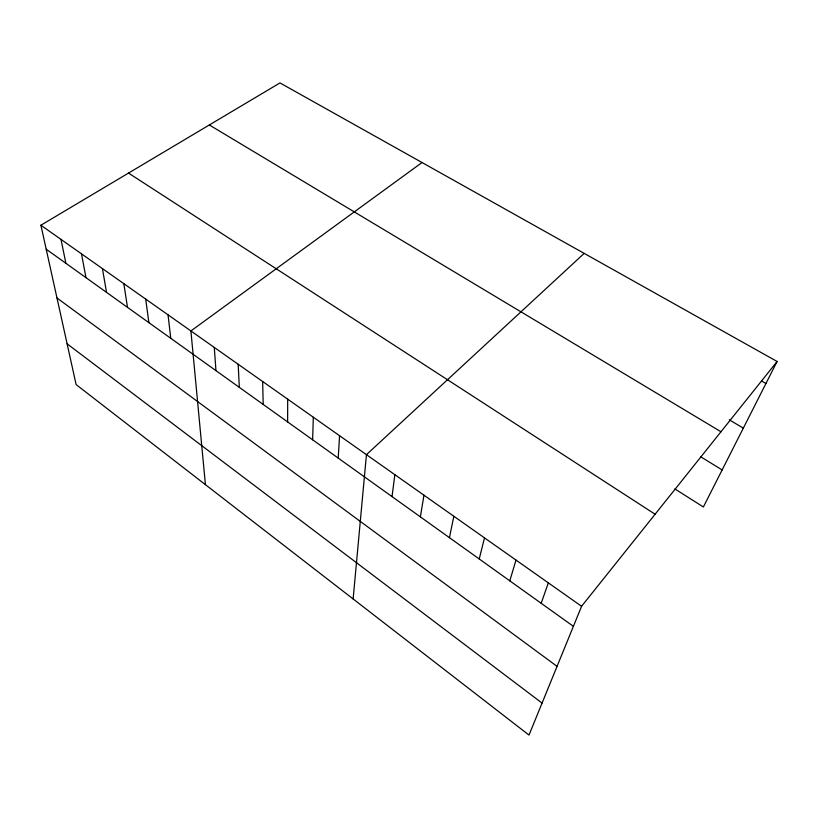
<?xml version="1.0" encoding="UTF-8"?>
<svg xmlns="http://www.w3.org/2000/svg" width="818" height="818" viewBox="0 0 818 818"><rect width="100%" height="100%" fill="white"/><g stroke="black" fill="none" stroke-linecap="round" stroke-linejoin="round"><path stroke-width="1.23" d="M287.629 421.914L287.68 399.164M312.629 439.798L313.314 417.221M338.212 458.1L339.562 435.718M353.131 598.96L366.444 454.675L584.175 253.386M392.047 496.608L394.838 474.685M420.38 516.874L423.959 495.207M449.43 537.651L453.847 516.27M479.225 558.97L484.512 537.886M509.798 580.841L516.005 560.074M541.179 603.285L548.346 582.866M777.1 361.484L581.578 606.291L529.011 735.075L76.125 384.593L40.9 225.226L279.971 82.925L777.1 361.484L703.378 506.976L674.901 488.949M422.027 162.526L190.901 330.953L205.43 484.665M761.538 380.994L765.945 383.509M729.257 419.808L743.327 428.141M209.326 124.98L720.985 431.751M700.811 456.843L722.141 469.941M128.508 173.079L655.095 514.236M40.9 225.226L581.578 606.291M46.197 249.204L573.398 626.332M56.984 297.967L557.058 666.353M67.117 343.816L542.068 703.091M60.982 239.377L65.89 263.294M81.483 253.825L85.992 277.67M102.434 268.59L106.524 292.353M123.825 283.672L127.485 307.343M145.696 299.091L148.886 322.66M168.048 314.838L170.757 338.304M214.275 347.425L215.962 370.636M238.181 364.276L239.316 387.343M262.65 381.515L263.202 404.429"/></g></svg>
